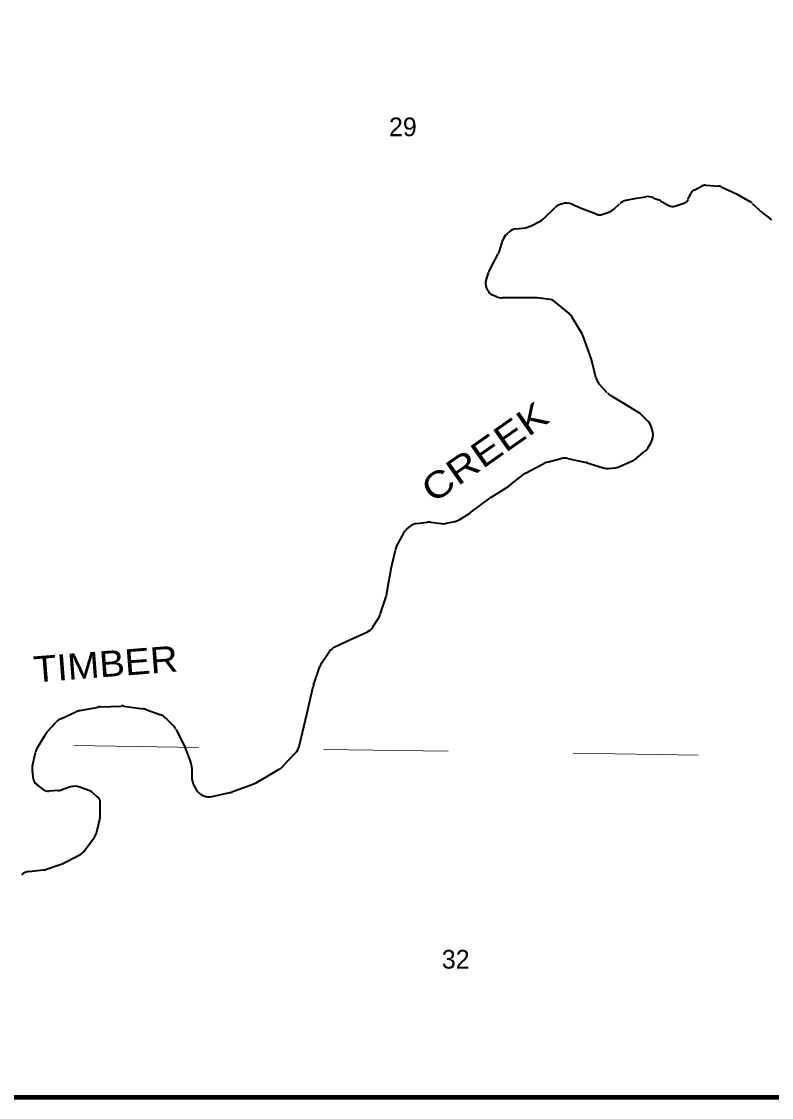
# Model space of a CAD drawing. Extents: x 291.5 to 296, y 2656.25 to 2660.19.
# Drawn here: x 292.065 to 292.666, y 2656.309 to 2657.17 of the extents above; entities that cross this region are included whole.
import ezdxf
from ezdxf.enums import TextEntityAlignment as Align

# ---------------------------------------------------------------- set-up
doc = ezdxf.new("R2010")
doc.units = 0
doc.header["$LTSCALE"] = 0.0061
doc.linetypes.add('MEDIUM_DASHED', pattern=[4.5, 3, -1.5])
for name, color, linetype, lineweight in [('15', 7, 'MEDIUM_DASHED', 13), ('25', 7, 'Continuous', 35), ('48', 7, 'Continuous', 106)]:
    doc.layers.add(name, color=color, linetype=linetype, lineweight=lineweight)
doc.layers.add('29', color=7, linetype='Continuous')
doc.layers.add('45', color=7, linetype='Continuous')

msp = doc.modelspace()

# ---------------------------------------------------------------- linework, layer by layer
at = {"layer": '15'}
msp.add_line((291.907197, 2656.593561), (292.917045, 2656.57822), dxfattribs=at)
at = {"layer": '25'}
for p, q in [((292.603977, 2657.035417), (292.610417, 2657.038826)), ((292.613447, 2657.039394), (292.623674, 2657.038636)), ((292.571212, 2657.029356), (292.575568, 2657.027652)), ((292.577083, 2657.026894), (292.583902, 2657.022917)), ((292.599242, 2657.02803), (292.601326, 2657.032765)), ((292.48428, 2657.013258), (292.492424, 2657.021212)), ((292.497159, 2657.024053), (292.498485, 2657.024621)), ((292.539583, 2657.020076), (292.544318, 2657.024432)), ((292.588447, 2657.022538), (292.595833, 2657.025)), ((292.472917, 2657.006629), (292.481629, 2657.011174)), ((292.530114, 2657.015909), (292.535606, 2657.017803)), ((292.454167, 2657.000379), (292.455492, 2657.001705)), ((292.461553, 2657.004356), (292.468939, 2657.005303)), ((292.448106, 2656.986553), (292.450758, 2656.995265)), ((292.440152, 2656.971023), (292.447159, 2656.98447)), ((292.437311, 2656.962311), (292.439394, 2656.969129)), ((292.439015, 2656.954735), (292.437311, 2656.958523)), ((292.445833, 2656.95), (292.442045, 2656.951515)), ((292.488826, 2656.947727), (292.478409, 2656.949053)), ((292.503598, 2656.936742), (292.491856, 2656.946591)), ((292.514205, 2656.920265), (292.506061, 2656.933902)), ((292.52178, 2656.899811), (292.515152, 2656.918371)), ((292.525189, 2656.885227), (292.522159, 2656.898674)), ((292.53447, 2656.873106), (292.52803, 2656.880114)), ((292.567045, 2656.85), (292.561553, 2656.855682)), ((292.570833, 2656.841667), (292.570076, 2656.844508)), ((292.567235, 2656.829356), (292.569508, 2656.833333)), ((292.486174, 2656.817424), (292.497538, 2656.820455)), ((292.502841, 2656.820455), (292.517424, 2656.817235)), ((292.557765, 2656.820644), (292.564583, 2656.826326)), ((292.468939, 2656.808712), (292.483712, 2656.816477)), ((292.518371, 2656.817045), (292.531061, 2656.813068)), ((292.535417, 2656.8125), (292.540152, 2656.812879)), ((292.54375, 2656.813826), (292.555114, 2656.818939)), ((292.456439, 2656.799053), (292.467235, 2656.807576)), ((292.441098, 2656.789205), (292.455492, 2656.798295)), ((292.425, 2656.777273), (292.440341, 2656.788636)), ((292.382197, 2656.768371), (292.390152, 2656.769508)), ((292.392992, 2656.769508), (292.401705, 2656.768371)), ((292.405682, 2656.768561), (292.412311, 2656.770076)), ((292.41572, 2656.771402), (292.424053, 2656.776515)), ((292.36572, 2656.75), (292.371402, 2656.760606)), ((292.373864, 2656.763826), (292.376136, 2656.76572)), ((292.361174, 2656.73125), (292.364773, 2656.747159)), ((292.357955, 2656.7125), (292.360985, 2656.730682)), ((292.352652, 2656.695455), (292.357576, 2656.710795)), ((292.34678, 2656.685606), (292.351326, 2656.692614)), ((292.305682, 2656.656629), (292.311742, 2656.66572)), ((292.299242, 2656.639015), (292.304167, 2656.653788)), ((292.294129, 2656.616667), (292.298864, 2656.637879)), ((292.128409, 2656.621591), (292.145076, 2656.622159)), ((292.147159, 2656.622159), (292.162689, 2656.620076)), ((292.09678, 2656.611932), (292.10947, 2656.617803)), ((292.112121, 2656.618561), (292.126894, 2656.621402)), ((292.164962, 2656.619508), (292.176894, 2656.615152)), ((292.287689, 2656.589773), (292.294129, 2656.616667)), ((292.085795, 2656.601515), (292.093182, 2656.60928)), ((292.180871, 2656.6125), (292.186742, 2656.606629)), ((292.077841, 2656.588447), (292.08447, 2656.599432)), ((292.188826, 2656.603788), (292.195644, 2656.59072)), ((292.196212, 2656.589394), (292.200947, 2656.576705)), ((292.074242, 2656.574432), (292.076515, 2656.585038)), ((292.274432, 2656.573674), (292.284848, 2656.584659)), ((292.075, 2656.563447), (292.074053, 2656.570265)), ((292.201705, 2656.572727), (292.201705, 2656.565152)), ((292.25322, 2656.560795), (292.27178, 2656.571591)), ((292.083333, 2656.555114), (292.077273, 2656.559659)), ((292.094886, 2656.554545), (292.087121, 2656.553977)), ((292.104545, 2656.557386), (292.097727, 2656.555114)), ((292.119318, 2656.554545), (292.112121, 2656.557197)), ((292.202652, 2656.560417), (292.204545, 2656.556439)), ((292.217992, 2656.549811), (292.232197, 2656.552841)), ((292.233902, 2656.553409), (292.251515, 2656.560038)), ((292.126515, 2656.549053), (292.122727, 2656.552462)), ((292.128409, 2656.535038), (292.128409, 2656.544886)), ((292.210606, 2656.550568), (292.211364, 2656.550379)), ((292.125758, 2656.521591), (292.12822, 2656.532576)), ((292.11553, 2656.506061), (292.123864, 2656.517235)), ((292.098485, 2656.496212), (292.111553, 2656.502652)), ((292.085417, 2656.491477), (292.097159, 2656.495644)), ((292.071591, 2656.489773), (292.082765, 2656.490909))]:
    msp.add_line(p, q, dxfattribs=at)
for points in [[(292.625758, 2657.038068), (292.638447, 2657.032197), (292.648485, 2657.026326)], [(292.549621, 2657.027273), (292.557955, 2657.028977), (292.565341, 2657.030114)], [(292.50625, 2657.024053), (292.513636, 2657.020833), (292.526326, 2657.016098)], [(292.650568, 2657.024811), (292.658523, 2657.017614), (292.665909, 2657.011553)], [(292.476894, 2656.949242), (292.461553, 2656.949242), (292.450189, 2656.949242)], [(292.55947, 2656.857197), (292.547727, 2656.864583), (292.536932, 2656.871023)], [(292.316288, 2656.669508), (292.328788, 2656.675379), (292.341856, 2656.68125)]]:
    msp.add_lwpolyline(points, dxfattribs=at)
for centre, radius, start, end in [((292.606524, 2657.030409), 0.005682, 116.58309, 155.57302), ((292.613011, 2657.033655), 0.005682, 86.42087, 116.58308), ((292.623272, 2657.033013), 0.005682, 64.78148, 86.42087), ((292.552049, 2657.01607), 0.011364, 102.10401, 132.29614), ((292.567052, 2657.01886), 0.011364, 68.18304, 98.75294), ((292.571434, 2657.017106), 0.011364, 59.72394, 68.18303), ((292.594012, 2657.030339), 0.005682, 288.4485, 335.57302), ((292.500387, 2657.013258), 0.011364, 106.71167, 135.02256), ((292.501734, 2657.013663), 0.011364, 66.78506, 106.71168), ((292.531947, 2657.028507), 0.011364, 288.44848, 312.29613), ((292.586735, 2657.027911), 0.005682, 239.72393, 288.44849), ((292.642926, 2657.016488), 0.011364, 47.70386, 60.23569), ((292.476267, 2657.021274), 0.011364, 298.09122, 315.02256), ((292.528313, 2657.021305), 0.005682, 248.73425, 288.4485), ((292.463036, 2656.99315), 0.011364, 97.13056, 131.20832), ((292.467546, 2657.016619), 0.011364, 277.13056, 298.09121), ((292.461627, 2656.991916), 0.011364, 131.20829, 162.6588), ((292.437171, 2656.989849), 0.011364, 332.26004, 342.65881), ((292.45021, 2656.965814), 0.011364, 152.26004, 162.79391), ((292.442679, 2656.960703), 0.005682, 162.79391, 201.78583), ((292.444247, 2656.95678), 0.005682, 201.78584, 248.18302), ((292.450111, 2656.960553), 0.011364, 248.18301, 270), ((292.476981, 2656.937826), 0.011364, 82.86943, 90), ((292.488202, 2656.942148), 0.005682, 50.17227, 82.86943), ((292.496287, 2656.928008), 0.011364, 30.94385, 50.17226), ((292.504381, 2656.914507), 0.011364, 19.78451, 30.94386), ((292.511031, 2656.89602), 0.011364, 13.38233, 19.78451), ((292.536329, 2656.887881), 0.011364, 193.38233, 222.68693), ((292.542863, 2656.880796), 0.011364, 222.68693, 239.01634), ((292.553433, 2656.847647), 0.011364, 44.97748, 57.97433), ((292.559066, 2656.84201), 0.011364, 12.98473, 44.97746), ((292.559736, 2656.839103), 0.011364, 329.76316, 12.98474), ((292.557376, 2656.835056), 0.011364, 309.82775, 329.76318), ((292.500414, 2656.809468), 0.011364, 77.18598, 104.75468), ((292.55047, 2656.829296), 0.011364, 293.97923, 309.82775), ((292.489067, 2656.806479), 0.011364, 104.75467, 117.66451), ((292.514938, 2656.806164), 0.011364, 72.46148, 77.18598), ((292.534448, 2656.823834), 0.011364, 252.46148, 275.19848), ((292.539151, 2656.824261), 0.011364, 275.19848, 293.97923), ((292.474281, 2656.798728), 0.011364, 117.66452, 128.68181), ((292.449359, 2656.807889), 0.011364, 302.29599, 308.68181), ((292.447137, 2656.779597), 0.011364, 122.296, 126.89157), ((292.418185, 2656.786284), 0.011364, 301.62764, 306.89156), ((292.383596, 2656.757181), 0.011364, 97.13057, 131.20829), ((292.391555, 2656.758177), 0.011364, 82.39945, 97.13056), ((292.403126, 2656.779562), 0.011364, 262.39945, 283.00451), ((292.409757, 2656.781093), 0.011364, 283.00449, 301.62763), ((292.381357, 2656.755221), 0.011364, 131.20827, 152.12138), ((292.375801, 2656.744717), 0.011364, 152.12138, 167.20547), ((292.372185, 2656.728793), 0.011364, 167.20547, 170.54499), ((292.346736, 2656.714331), 0.011364, 342.36291, 350.54499), ((292.341806, 2656.698825), 0.011364, 327.28527, 342.36291), ((292.337199, 2656.691653), 0.011364, 294.24463, 327.28528), ((292.321195, 2656.659226), 0.011364, 115.36363, 145.51251), ((292.314986, 2656.650187), 0.011364, 145.51252, 161.57858), ((292.310041, 2656.635341), 0.011364, 161.57858, 167.32581), ((292.12897, 2656.610174), 0.011364, 92.4915, 100.79258), ((292.145631, 2656.610899), 0.011364, 82.22881, 92.4915), ((292.114201, 2656.607358), 0.011364, 100.79259, 114.24463), ((292.16109, 2656.608789), 0.011364, 69.7605, 82.2288), ((292.172869, 2656.604446), 0.011364, 44.97744, 69.76049), ((292.101447, 2656.601614), 0.011364, 114.24463, 137.31309), ((292.178737, 2656.598573), 0.011364, 27.73996, 44.97746), ((292.09419, 2656.593747), 0.011364, 137.31309, 149.55417), ((292.087671, 2656.582655), 0.011364, 149.55416, 167.48074), ((292.185633, 2656.585461), 0.011364, 20.21023, 27.73995), ((292.276621, 2656.592478), 0.011364, 316.65909, 346.33904), ((292.08529, 2656.571932), 0.011364, 167.48073, 188.1238), ((292.190306, 2656.572765), 0.011364, 0, 20.21022), ((292.266152, 2656.581384), 0.011364, 300.00117, 316.65909), ((292.080649, 2656.564234), 0.005682, 188.12379, 233.10844), ((292.213034, 2656.565207), 0.011364, 180, 204.758), ((292.086724, 2656.559674), 0.005682, 233.10845, 274.08884), ((292.094037, 2656.565894), 0.011364, 274.08883, 288.44847), ((292.10812, 2656.546633), 0.011364, 69.42912, 108.44846), ((292.115243, 2656.54396), 0.011364, 48.34409, 69.42913), ((292.214922, 2656.561113), 0.011364, 204.758, 248.18305), ((292.229826, 2656.563979), 0.011364, 282.27412, 290.57088), ((292.247486, 2656.570607), 0.011364, 290.57088, 300.00117), ((292.122775, 2656.544864), 0.005682, 0, 48.34409), ((292.215531, 2656.560869), 0.011364, 248.18307, 282.27413), ((292.117093, 2656.534973), 0.011364, 347.48073, 0), ((292.114665, 2656.524039), 0.011364, 323.63718, 347.48073), ((292.106445, 2656.512874), 0.011364, 296.58311, 323.63717), ((292.093432, 2656.506362), 0.011364, 289.45419, 296.5831), ((292.072803, 2656.47849), 0.011364, 95.71506, 130.62359), ((292.081713, 2656.502223), 0.011364, 275.71506, 289.45419)]:
    msp.add_arc(centre, radius, start, end, dxfattribs=at)
at = {"layer": '48'}
msp.add_lwpolyline([(291.49697, 2656.308712), (291.49697, 2660.191288), (295.379545, 2660.191288), (295.379545, 2656.308712)], close=True, dxfattribs=at)

# ---------------------------------------------------------------- texts
at = {"layer": '29'}
for s, rotation, width, p in [('CREEK', 34.994, 1.2, (292.442227, 2656.817175)), ('TIMBER', 4.383, 1.1, (292.133484, 2656.645509))]:
    msp.add_text(s, height=0.02083, rotation=rotation, dxfattribs=dict(at, width=width)).set_placement(p, align=Align.CENTER)
at = {"layer": '45'}
for s, p in [('29', (292.370739, 2657.078598)), ('32', (292.413068, 2656.411932))]:
    msp.add_text(s, height=0.01496, dxfattribs=at).set_placement(p, align=Align.CENTER)

doc.saveas('drawing.dxf')
